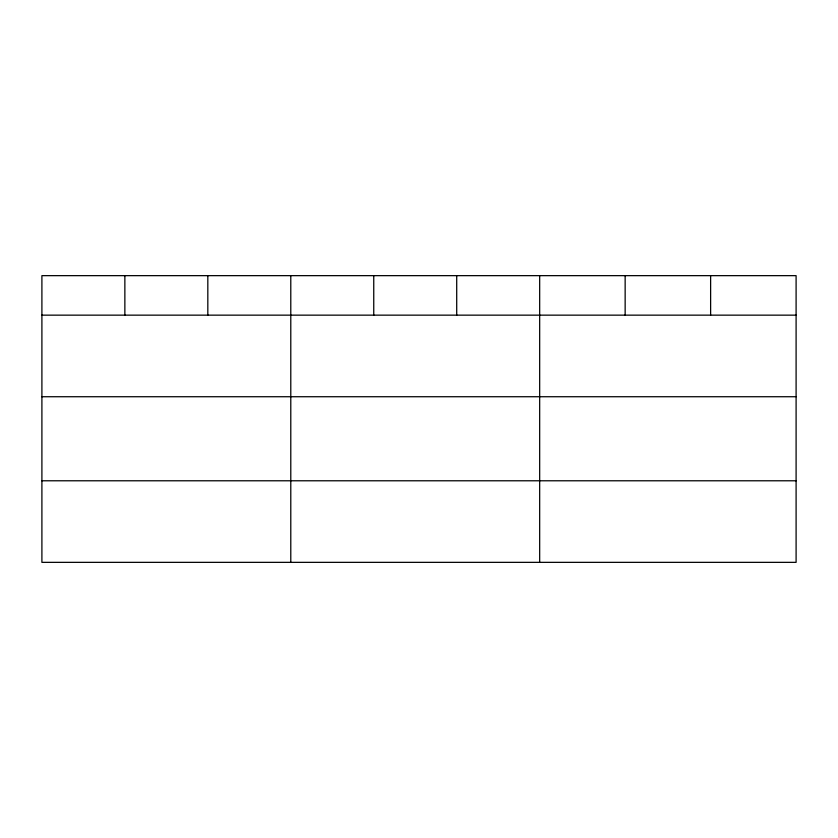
<?xml version="1.0" encoding="UTF-8"?>
<svg xmlns="http://www.w3.org/2000/svg" width="838" height="838" viewBox="0 0 838 838"><rect width="100%" height="100%" fill="white"/><g stroke="black" fill="none" stroke-linecap="round" stroke-linejoin="round"><path stroke-width="1.26" d="M796.1 396.73L796.1 275.65L41.9 275.65L41.9 562.35L796.1 562.35L796.1 396.73L41.9 396.73M41.9 315.151L796.1 315.151M41.9 480.782L796.1 480.782M710.624 275.65L710.624 315.151M625.148 275.65L625.148 315.151M539.672 275.65L539.672 562.35M456.71 275.65L456.71 315.151M373.748 275.65L373.748 315.151M290.786 275.65L290.786 562.35M207.824 275.65L207.824 315.151M124.862 275.65L124.862 315.151"/></g></svg>
